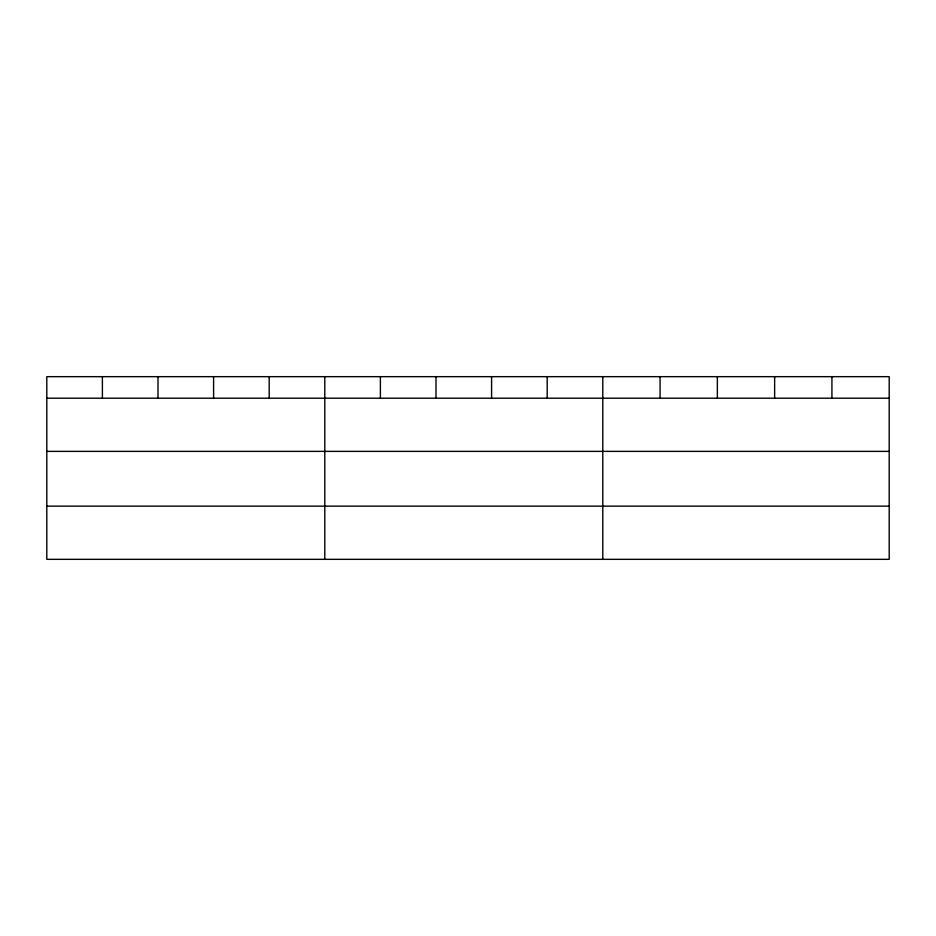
<?xml version="1.0" encoding="UTF-8"?>
<svg xmlns="http://www.w3.org/2000/svg" width="936" height="936" viewBox="0 0 936 936"><rect width="100%" height="100%" fill="white"/><g stroke="black" fill="none" stroke-linecap="round" stroke-linejoin="round"><path stroke-width="1.4" d="M889.2 451.374L889.2 376.67L46.8 376.67L46.8 559.33L889.2 559.33L889.2 451.374L46.8 451.374M46.8 398.209L889.2 398.209M46.8 506.154L889.2 506.154M831.917 376.67L831.917 398.209M774.634 376.67L774.634 398.209M717.35 376.67L717.35 398.209M660.067 376.67L660.067 398.209M602.784 376.67L602.784 559.33M547.186 376.67L547.186 398.209M491.587 376.67L491.587 398.209M435.989 376.67L435.989 398.209M380.39 376.67L380.39 398.209M324.792 376.67L324.792 559.33M269.194 376.67L269.194 398.209M213.595 376.67L213.595 398.209M157.997 376.67L157.997 398.209M102.398 376.67L102.398 398.209"/></g></svg>
